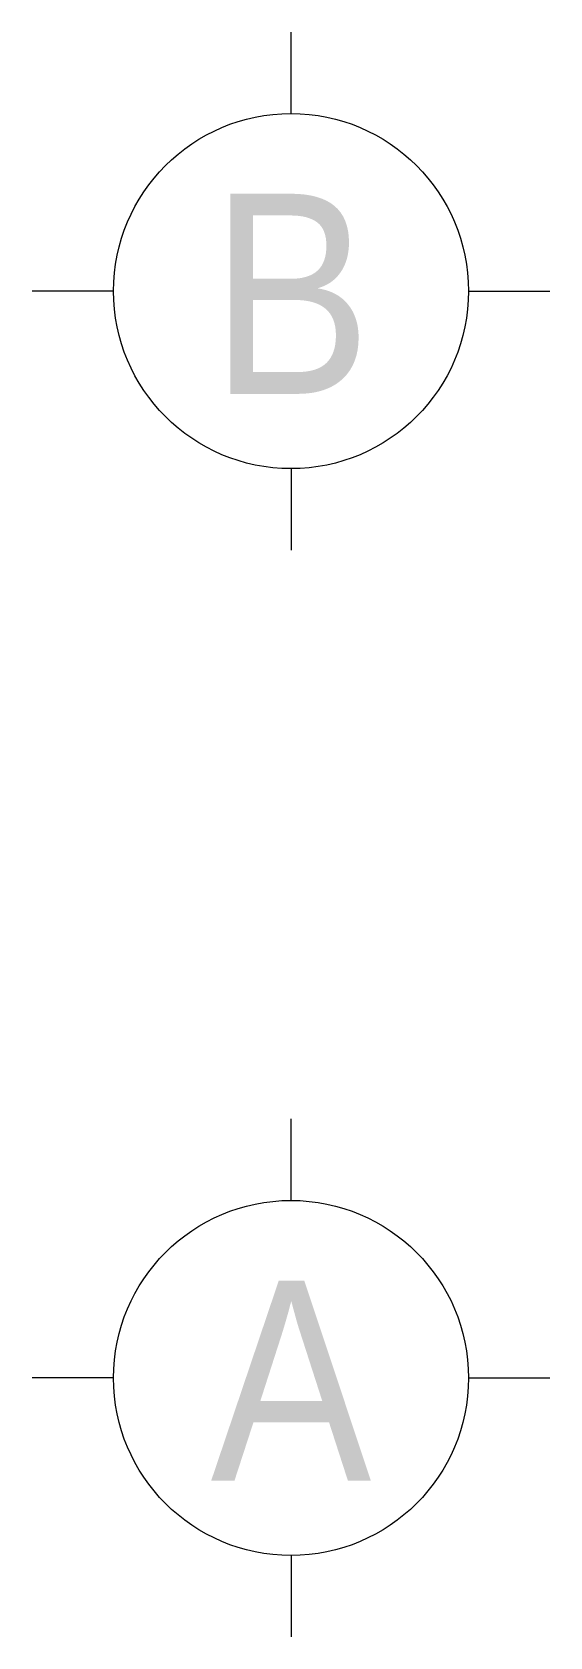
# Model space of a CAD drawing. Header units: millimetres. Extents: x -295047 to 263296, y -724756 to -308748.
# Drawn here: x -27266 to -26551, y -356539 to -354324 of the extents above; entities that cross this region are included whole.
import ezdxf
from ezdxf.enums import TextEntityAlignment as Align

# ---------------------------------------------------------------- set-up
doc = ezdxf.new("R2010")
doc.units = ezdxf.units.MM
doc.header["$MEASUREMENT"] = 0
for name, color, linetype, lineweight in [('LC ISO', 153, 'Continuous', 13), ('LC Net manh', 219, 'Continuous', 5), ('LC Text1', 3, 'Continuous', 20)]:
    doc.layers.add(name, color=color, linetype=linetype, lineweight=lineweight)
doc.styles.add('LC 1', font='VHAVANB.TTF')

# ---------------------------------------------------------------- blocks, each defined once
blk = doc.blocks.new('TTRUC')
at = {"layer": 'LC ISO'}
for p, q in [((0, 6.946), (0, 10.132)), ((-6.946, 0), (-10.132, 0)), ((6.946, 0), (10.132, 0)), ((0, -6.946), (0, -10.132))]:
    blk.add_line(p, q, dxfattribs=at)
at = {"layer": 'LC Net manh'}
blk.add_circle((0, 0), 6.946, dxfattribs=at)

msp = doc.modelspace()

# ---------------------------------------------------------------- block references
at = {"layer": 'LC ISO', "xscale": 35.27454594575228, "yscale": 35.27454594575228, "zscale": 35.27454594575228}
for p in [(-26908.4, -354681.4), (-26908.4, -356181.4)]:
    msp.add_blockref('TTRUC', p, dxfattribs=at)

# ---------------------------------------------------------------- texts
at = {"layer": 'LC Text1', "ltscale": 0.2, "style": 'LC 1', "width": 0.9}
for s, p in [('B', (-26908.4, -354906.1)), ('A', (-26908.4, -356406.1))]:
    msp.add_text(s, height=276.2, dxfattribs=at).set_placement(p, align=Align.BOTTOM_CENTER)

doc.saveas('drawing.dxf')
